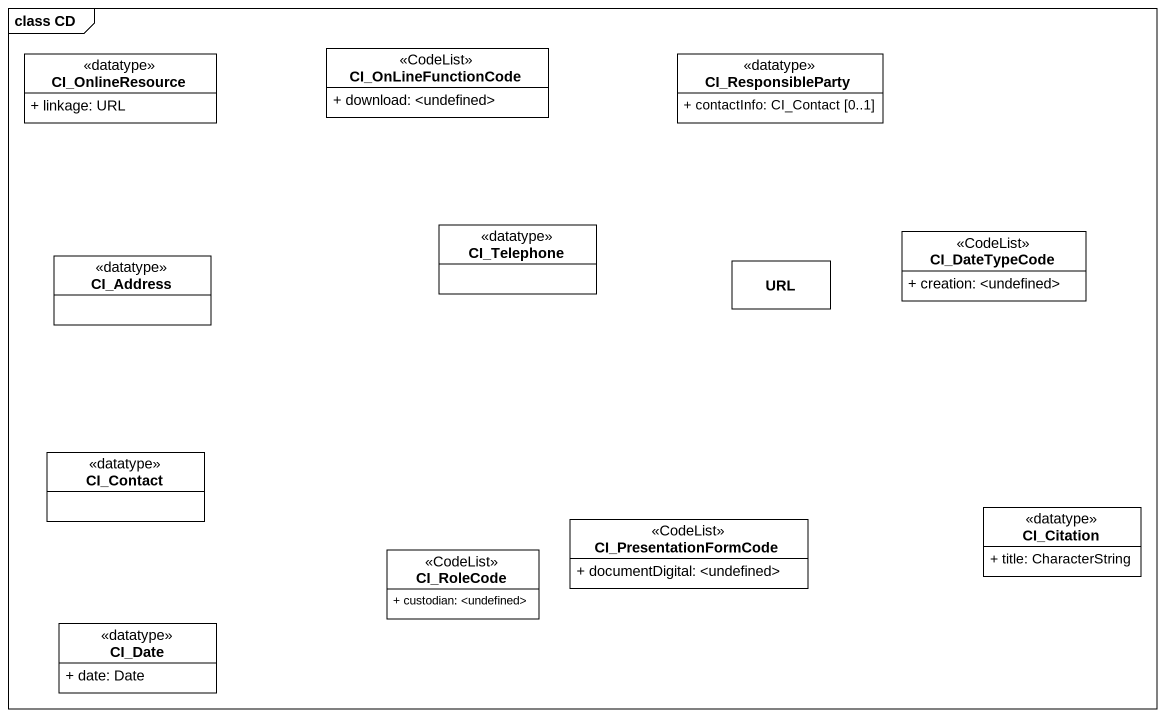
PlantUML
@startuml
mainframe class CD
hide circle
hide empty members
skinparam classAttributeIconSize 0
class CI_OnlineResource <<datatype>> {
  + linkage: URL
}
class CI_OnLineFunctionCode <<CodeList>> {
  + download: <undefined>
}
class CI_ResponsibleParty <<datatype>> {
  + contactInfo: CI_Contact [0..1]
}
class CI_Telephone <<datatype>>
class CI_DateTypeCode <<CodeList>> {
  + creation: <undefined>
}
class CI_Address <<datatype>>
class URL
class CI_Contact <<datatype>>
class CI_PresentationFormCode <<CodeList>> {
  + documentDigital: <undefined>
}
class CI_Citation <<datatype>> {
  + title: CharacterString
}
class CI_RoleCode <<CodeList>> {
  + custodian: <undefined>
}
class CI_Date <<datatype>> {
  + date: Date
}
@enduml
